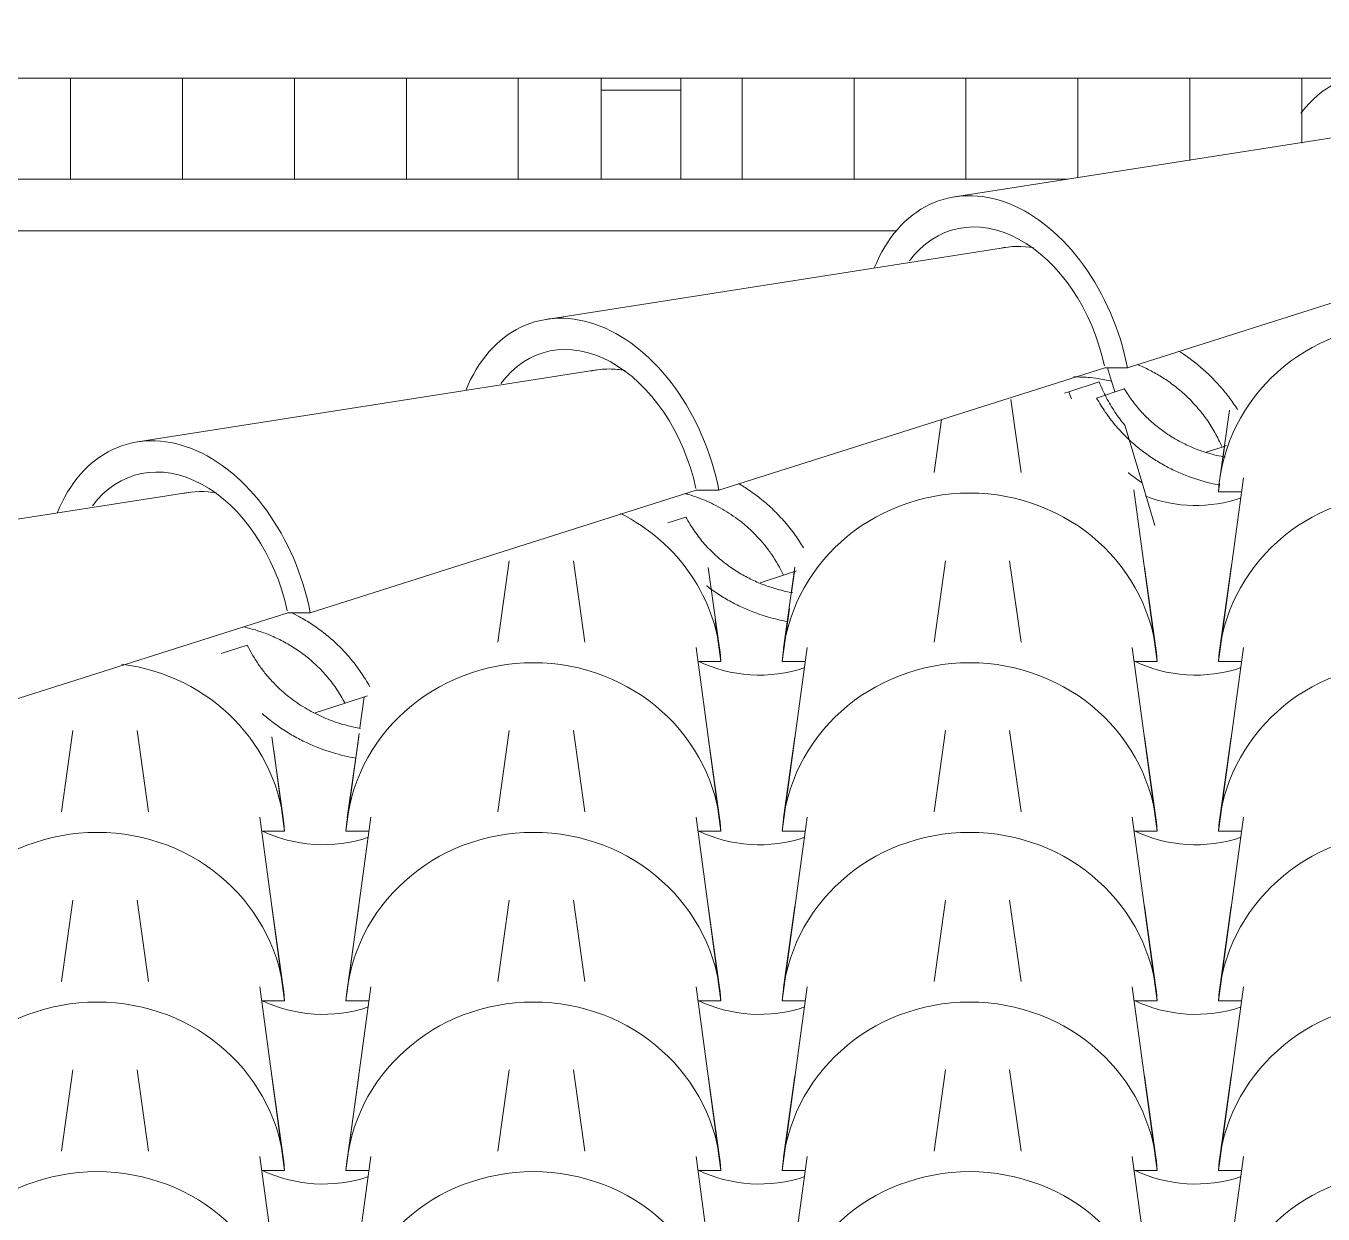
# Model space of a CAD drawing. Header units: millimetres. Extents: x -12976 to 58202, y -2238 to 7407.
# Drawn here: x 40570 to 41381, y 3456 to 4199 of the extents above; entities that cross this region are included whole.
import ezdxf

# ---------------------------------------------------------------- set-up
doc = ezdxf.new("R2010")
doc.units = ezdxf.units.MM
for name, color, linetype, lineweight in [('A-GENM', 13, 'Continuous', 9), ('A-GLAZ-CURT', 52, 'Continuous', 9), ('A-GLAZ-CWMG', 51, 'Continuous', 9), ('A-ROOF', 132, 'Continuous', 9), ('A-ROOF-OTLN', 132, 'Continuous', 9), ('A-ROOF-PATT', 132, 'Continuous', 9)]:
    doc.layers.add(name, color=color, linetype=linetype, lineweight=lineweight)

# ---------------------------------------------------------------- blocks, each defined once
blk = doc.blocks.new('Rectangular Mullion - Caibro-4229766-FACHADA LATERAL ESQUERDA')
at = {"layer": 'A-GLAZ-CWMG'}
for p, q in [((3795.01, 4166.25), (3795.01, 4158.77)), ((3845.01, 4158.77), (3845.01, 4166.25)), ((3795.01, 4158.77), (3795.01, 4103.06)), ((3845.01, 4158.77), (3795.01, 4158.77)), ((3845.01, 4103.06), (3845.01, 4158.77)), ((3795.01, 4103.06), (3845.01, 4103.06))]:
    blk.add_line(p, q, dxfattribs=at)
blk = doc.blocks.new('COLONIAL BASE - COLONIAL BASE-V208-FACHADA LATERAL ESQUERDA')
at = {"layer": 'A-GLAZ-CURT'}
for p, q in [((4298.6, 3014.98), (4305.73, 2964.14)), ((4524.26, 2964.14), (4531.39, 3014.98)), ((4429.24, 2845.94), (4444.8, 2960.83)), ((4648.2, 2960.83), (4663.76, 2845.94)), ((4437.24, 2905), (4430.11, 2854.17)), ((4662.89, 2854.17), (4655.76, 2905)), ((4443.61, 2845.94), (4429.24, 2845.94)), ((4663.76, 2845.94), (4649.39, 2845.94))]:
    blk.add_line(p, q, dxfattribs=at)
for centre, major_axis, start_param, end_param in [((4546.5, 2838.75), (117.5, 0), 0.063873, 3.077719), ((4414.99, 2919.05), (85.27, 0), 4.240455, 5.051809)]:
    blk.add_ellipse(centre, major_axis=major_axis, ratio=0.957826, start_param=start_param, end_param=end_param, dxfattribs=at)
blk = doc.blocks.new('Colonial cumeeira - hip-4041825-FACHADA LATERAL ESQUERDA')
at = {"layer": 'A-GENM', "color": 8}
for p, q in [((7280.34, 4137.04), (6992.99, 4092.02)), ((7024.78, 4060.37), (6737.43, 4015.36)), ((7101.07, 3985.12), (7342.52, 4061.78)), ((6769.23, 3983.71), (6481.88, 3938.69)), ((6845.52, 3908.45), (7086.97, 3985.12)), ((7086.9, 3985.12), (7101.07, 3985.12)), ((6513.67, 3907.04), (6226.32, 3862.02)), ((6589.96, 3831.78), (6831.41, 3908.45)), ((6831.34, 3908.45), (6845.52, 3908.45)), ((6334.41, 3755.12), (6575.86, 3831.78)), ((6575.79, 3831.78), (6589.96, 3831.78))]:
    blk.add_line(p, q, dxfattribs=at)
for centre, major_axis, start_param, end_param in [((7274.81, 4054.45), (-33.76, 112.54), 0.009645, 0.468404), ((7019.26, 3977.78), (-33.76, 112.54), 4.571652, 6.997772), ((7019.26, 3977.78), (-28.02, 93.39), 4.596609, 6.758933), ((7047.15, 3963.15), (-28.73, 95.78), 5.937786, 6.240974), ((6763.7, 3901.11), (-33.76, 112.54), 4.571652, 6.997772), ((6763.7, 3901.11), (-28.02, 93.39), 4.596609, 6.758933), ((6791.59, 3886.48), (-28.73, 95.78), 6.080049, 6.240974), ((6791.59, 3886.48), (-28.73, 95.78), 5.937786, 6.078575), ((6508.15, 3824.45), (-33.76, 112.54), 4.571652, 6.997772), ((6508.15, 3824.45), (-28.02, 93.39), 4.596231, 6.758933), ((6536.04, 3809.81), (-28.73, 95.78), 5.937786, 6.240974)]:
    blk.add_ellipse(centre, major_axis=major_axis, ratio=0.691714, start_param=start_param, end_param=end_param, dxfattribs=at)

msp = doc.modelspace()

# ---------------------------------------------------------------- hatches: boundary and pattern name
at = {"layer": 'A-ROOF-PATT'}
h = msp.add_hatch(dxfattribs=at)
h.set_pattern_fill('FP_22', color=256, style=0, pattern_type=2)
h.set_pattern_definition([(90, (34157.68, 6240.08), (-70, 4e-15), [])])
h.paths.add_polyline_path([(37407.33, 4103.06), (37952.69, 4103.06), (37952.69, 4166.25), (37407.33, 4166.25), (37407.33, 4129.74)])
h.paths.add_polyline_path([(48224.44, 4103.06), (48669.12, 4103.06), (48669.12, 4166.25), (48123.76, 4166.25), (48123.76, 4103.06), (48219.05, 4103.06)])
h.paths.add_polyline_path([(38002.69, 4103.06), (38548.05, 4103.06), (38548.05, 4166.25), (38002.69, 4166.25), (38002.69, 4129.74)])
h.paths.add_polyline_path([(38598.05, 4103.06), (39143.4, 4103.06), (39143.4, 4166.25), (38598.05, 4166.25), (38598.05, 4129.74)])
h.paths.add_polyline_path([(39193.4, 4103.06), (39738.76, 4103.06), (39738.76, 4166.25), (39193.4, 4166.25), (39193.4, 4129.74)])
h.paths.add_polyline_path([(39788.76, 4103.06), (40334.12, 4103.06), (40334.12, 4166.25), (39788.76, 4166.25), (39788.76, 4129.74)])
h.paths.add_polyline_path([(40384.12, 4103.06), (40929.48, 4103.06), (40929.48, 4166.25), (40384.12, 4166.25), (40384.12, 4129.74)])
h.paths.add_polyline_path([(40979.48, 4103.06), (41223.79, 4103.41), (41445.71, 4137.64), (41455.83, 4135.47), (41452.51, 4138.39), (41429.78, 4148.08), (41384.37, 4137.7), (41367.77, 4143.63), (41371.97, 4149.71), (41391.37, 4164.21), (41400.79, 4166.25), (40979.48, 4166.25), (40979.48, 4129.74)])
h.paths.add_polyline_path([(48073.76, 4103.06), (48073.76, 4166.25), (47528.4, 4166.25), (47528.4, 4103.06), (48057.17, 4103.06)])
h.paths.add_polyline_path([(41469.93, 4103.06), (41483.46, 4103.06), (41479.3, 4109.78), (41470.92, 4103.79)])
h.paths.add_polyline_path([(47478.4, 4103.06), (47478.4, 4166.25), (46933.05, 4166.25), (46933.05, 4103.06), (47452.82, 4103.06)])
h.paths.add_polyline_path([(54027.33, 4103.06), (54027.33, 4166.25), (53481.98, 4166.25), (53481.98, 4103.06), (53884.81, 4103.06)])
h.paths.add_polyline_path([(53418.45, 4103.06), (53431.98, 4103.41), (53431.98, 4166.25), (53239.55, 4166.25), (53248.97, 4164.21), (53269.15, 4149.13), (53271.54, 4145.29), (53252.71, 4138.57), (53210.5, 4148.48), (53186.84, 4137.64), (53184.52, 4135.47), (53194.63, 4137.64), (53326.32, 4117.54), (53416.36, 4103.41)])
h.paths.add_polyline_path([(46883.05, 4103.06), (46883.05, 4166.25), (46337.69, 4166.25), (46337.69, 4103.06), (46848.47, 4103.06)])
h.paths.add_polyline_path([(46287.69, 4103.06), (46287.29, 4166.25), (45742.33, 4166.25), (45742.33, 4103.06), (46287.29, 4103.06)])
h.paths.add_polyline_path([(45692.33, 4103.06), (45692.33, 4166.25), (45146.98, 4166.25), (45146.98, 4103.06), (45682.95, 4103.06)])
h.paths.add_polyline_path([(53164.08, 4103.06), (53177.09, 4103.06), (53163.08, 4113.07), (53157.9, 4104.7), (53153.3, 4103.06)])
h.paths.add_polyline_path([(53127.2, 4103.06), (53107.79, 4113.48), (53073.04, 4131.53), (53030.3, 4157.53), (53017.14, 4166.25), (52886.62, 4166.25), (52886.62, 4103.06), (53107.79, 4103.06)])
h.paths.add_polyline_path([(45096.98, 4103.06), (45096.98, 4166.25), (44551.62, 4166.25), (44551.62, 4103.06), (45078.6, 4103.06)])
h.paths.add_polyline_path([(52836.62, 4103.06), (52836.62, 4166.25), (52291.26, 4166.25), (52291.26, 4103.06), (52805.62, 4103.06)])
h.paths.add_polyline_path([(41519.85, 4103.06), (41524.83, 4103.06), (41524.83, 4105.68)])
h.paths.add_polyline_path([(41574.83, 4103.06), (42120.19, 4103.06), (42120.19, 4166.25), (41629.48, 4165.88), (41608.46, 4151.76), (41574.83, 4131.9), (41574.83, 4127.88)])
h.paths.add_polyline_path([(44501.62, 4103.06), (44501.62, 4166.25), (43956.26, 4166.25), (43956.26, 4103.06), (44474.25, 4103.06)])
h.paths.add_polyline_path([(43906.26, 4103.06), (43906.26, 4166.25), (43360.9, 4166.25), (43360.9, 4103.06), (43869.9, 4103.06)])
h.paths.add_polyline_path([(43310.9, 4103.06), (43310.9, 4166.25), (42765.55, 4166.25), (42765.55, 4103.06), (43308.72, 4103.06)])
h.paths.add_polyline_path([(52241.26, 4103.06), (52241.26, 4166.25), (51695.9, 4166.25), (51695.9, 4103.06), (52201.27, 4103.06)])
h.paths.add_polyline_path([(51645.9, 4103.06), (51645.9, 4166.25), (51100.55, 4166.25), (51100.55, 4103.06), (51640.09, 4103.06)])
h.paths.add_polyline_path([(42170.19, 4103.06), (42715.55, 4103.06), (42715.55, 4166.25), (42170.19, 4166.25), (42170.19, 4129.74)])
h.paths.add_polyline_path([(51050.55, 4103.06), (51050.55, 4166.25), (50505.19, 4166.25), (50505.19, 4103.06), (51035.74, 4103.06)])
h.paths.add_polyline_path([(50455.19, 4103.06), (50455.19, 4166.25), (49909.83, 4166.25), (49909.83, 4103.06), (50431.39, 4103.06)])
h.paths.add_polyline_path([(49859.83, 4103.06), (49859.83, 4166.25), (49314.48, 4166.25), (49314.48, 4103.06), (49827.04, 4103.06)])
h.paths.add_polyline_path([(49264.48, 4103.06), (49264.48, 4166.25), (48719.12, 4166.25), (48719.12, 4103.06), (49222.7, 4103.06)])
h.paths.add_polyline_path([(48344.5, 4286.16), (48344.48, 4286.35), (48328.45, 4286.16)])
h.paths.add_polyline_path([(53826.47, 4286.16), (53826.45, 4286.35), (53810.42, 4286.16)])
h.paths.add_polyline_path([(42862.53, 4286.16), (42862.51, 4286.35), (42846.49, 4286.16)])
h.paths.add_polyline_path([(46974.01, 4286.16), (46973.99, 4286.35), (46957.96, 4286.16)])
h.paths.add_polyline_path([(53552.37, 4286.16), (53552.35, 4286.35), (53539.47, 4286.16)])
h.paths.add_polyline_path([(46699.91, 4286.16), (46699.89, 4286.35), (46683.86, 4286.16)])
h.paths.add_polyline_path([(42588.44, 4286.16), (42588.42, 4286.35), (42574.87, 4286.16)])
h.paths.add_polyline_path([(46425.81, 4286.16), (46425.79, 4286.35), (46416.8, 4286.16)])
h.paths.add_polyline_path([(42040.24, 4286.16), (42040.22, 4286.35), (42024.19, 4286.16)])
h.paths.add_polyline_path([(41766.14, 4286.16), (41766.12, 4286.35), (41754.68, 4286.16)])
h.paths.add_polyline_path([(46151.71, 4286.16), (46151.69, 4286.35), (46135.67, 4286.16)])
h.paths.add_polyline_path([(45877.62, 4286.16), (45877.6, 4286.35), (45861.57, 4286.16)])
h.paths.add_polyline_path([(48070.4, 4286.16), (48070.38, 4286.35), (48067.96, 4286.16)])
h.paths.add_polyline_path([(53004.17, 4286.16), (53004.15, 4286.35), (52988.13, 4286.16)])
h.paths.add_polyline_path([(43906.26, 4286.16), (43906.26, 4286.35), (43903.3, 4286.16)])
h.paths.add_polyline_path([(52730.07, 4286.16), (52730.05, 4286.35), (52719.28, 4286.16)])
h.paths.add_polyline_path([(52455.98, 4286.16), (52455.96, 4286.35), (52439.93, 4286.16)])
h.paths.add_polyline_path([(40929.48, 4286.16), (40929.48, 4286.35), (40888.22, 4286.16)])
h.paths.add_polyline_path([(45603.52, 4286.16), (45603.5, 4286.35), (45596.61, 4286.16)])
h.paths.add_polyline_path([(52181.88, 4286.16), (52181.86, 4286.35), (52165.83, 4286.16)])
h.paths.add_polyline_path([(41492.04, 4286.16), (41492.02, 4286.35), (41475.99, 4286.16)])
h.paths.add_polyline_path([(45055.32, 4286.16), (45055.3, 4286.35), (45039.27, 4286.16)])
h.paths.add_polyline_path([(51907.78, 4286.16), (51907.76, 4286.35), (51899.09, 4286.16)])

# ---------------------------------------------------------------- linework, layer by layer
at = {"layer": 'A-GLAZ-CURT'}
for p, q in [((41246.32, 3985.12), (41248.86, 3976.64)), ((41222.04, 3970.02), (41241.07, 3976.24)), ((41250.82, 3970.11), (41248.86, 3976.64)), ((41219.33, 3969.13), (41222.04, 3970.02)), ((41239.46, 3966.12), (41256.8, 3971.79)), ((41185.78, 3965.3), (41192.18, 3919.53)), ((41137.83, 3919.53), (41142.43, 3952.66)), ((41322.59, 3958.49), (41316.56, 3915.71)), ((41257.12, 3949.12), (41267.94, 3913.05)), ((41307.89, 3932.15), (41317.94, 3935.43)), ((41320.72, 3936.34), (41317.94, 3935.43)), ((41318.69, 3929.63), (41319.51, 3935.72)), ((41275.92, 3886.43), (41267.94, 3913.05)), ((41315.69, 3801.32), (41331.25, 3916.21)), ((41315.69, 3907.47), (41316.38, 3912.57)), ((41262.79, 3908.74), (41277.33, 3801.32)), ((41330.06, 3907.47), (41315.69, 3907.47)), ((40971.34, 3888.01), (40982.51, 3891.66)), ((40864.95, 3813.37), (40872.08, 3864.21)), ((41003.59, 3809.55), (40996.51, 3860.03)), ((41028.92, 3850.48), (41043.66, 3855.3)), ((41051.71, 3857.94), (41043.66, 3855.3)), ((41050.81, 3860.39), (41043.68, 3809.55)), ((41048.66, 3844.54), (41050.42, 3857.52)), ((41276.46, 3809.55), (41269.33, 3860.39)), ((41323.69, 3860.39), (41316.56, 3809.55)), ((41042.81, 3801.32), (41047.29, 3834.39)), ((41000.94, 3827.25), (41004.46, 3801.32)), ((40691.94, 3806.21), (40708.22, 3811.53)), ((40988.9, 3810.06), (41004.46, 3695.17)), ((41004.46, 3801.32), (40990.08, 3801.32)), ((41057.19, 3801.32), (41042.81, 3801.32)), ((41277.33, 3801.32), (41262.96, 3801.32)), ((41330.06, 3801.32), (41315.69, 3801.32)), ((40750.69, 3769.07), (40769.37, 3775.17)), ((40783.51, 3779.8), (40769.37, 3775.17)), ((40778.68, 3759.75), (40781.3, 3779.08)), ((40592.08, 3707.22), (40599.21, 3758.06)), ((40730.71, 3703.4), (40723.58, 3754.23)), ((40769.94, 3695.17), (40778.2, 3756.19)), ((40777.93, 3754.23), (40770.8, 3703.4)), ((41003.59, 3703.4), (40996.46, 3754.23)), ((40724.73, 3745.72), (40731.58, 3695.17)), ((40716.02, 3703.9), (40731.58, 3589.01)), ((40731.58, 3695.17), (40717.21, 3695.17)), ((40784.31, 3695.17), (40769.94, 3695.17)), ((41004.46, 3695.17), (40990.08, 3695.17)), ((40730.71, 3597.24), (40723.58, 3648.08)), ((40731.58, 3589.01), (40717.21, 3589.01))]:
    msp.add_line(p, q, dxfattribs=at)
for centre, major_axis, start_param, end_param in [((41432.95, 3900.29), (117.5, 0), 0.063873, 3.077719), ((41160.07, 3794.14), (117.5, 0), 0.063873, 3.077719), ((41301.44, 3980.59), (85.27, 0), 4.33458, 5.051809), ((41432.95, 3794.14), (117.5, 0), 0.063873, 3.077719), ((40887.2, 3794.14), (117.5, 0), 0.063873, 1.088899), ((40614.32, 3687.98), (117.5, 0), 0.063873, 1.441328), ((40887.2, 3687.98), (117.5, 0), 0.063873, 3.077719), ((41028.57, 3874.44), (85.27, 0), 4.240455, 5.051809), ((41301.44, 3874.44), (85.27, 0), 4.240455, 5.051809), ((40614.32, 3581.83), (117.5, 0), 0.063873, 3.077719), ((40755.69, 3768.29), (85.27, 0), 4.240455, 5.051809)]:
    msp.add_ellipse(centre, major_axis=major_axis, ratio=0.957826, start_param=start_param, end_param=end_param, dxfattribs=at)
for points, knots in [([(41290.91, 3995.44), (41292.72, 3994.29), (41296.89, 3991.51), (41303.24, 3986.65), (41309.92, 3980.71), (41316.26, 3974.14), (41322.21, 3966.89), (41325.86, 3961.65), (41327.57, 3958.93)], [-0.388108, -0.388108, -0.388108, -0.388108, -0.35, -0.3, -0.25, -0.2, -0.15, -0.1, -0.1, -0.1, -0.1]), ([(41317.94, 3935.43), (41316.55, 3938.58), (41313.53, 3944.63), (41308.37, 3952.93), (41303.4, 3959.24), (41299.12, 3963.9), (41295.85, 3967.18), (41292.49, 3970.25), (41289, 3973.11), (41285.44, 3975.77), (41280.65, 3979.08), (41274.51, 3982.71), (41268.77, 3985.5), (41265.5, 3986.88), (41264.76, 3987.18)], [-1, -1, -1, -1, -0.9375, -0.875, -0.8125, -0.78125, -0.75, -0.71875, -0.6875, -0.65625, -0.625, -0.5625, -0.5, -0.4815117, -0.4815117, -0.4815117, -0.4815117]), ([(41248.86, 3976.64), (41244.36, 3977.7), (41236.42, 3979.03), (41228.55, 3979.35), (41225.13, 3979.3)], [-1, -1, -1, -1, -0.9166667, -0.8517095, -0.8517095, -0.8517095, -0.8517095]), ([(41256.8, 3971.79), (41258.47, 3969.09), (41261.97, 3963.95), (41267.68, 3957.04), (41272.91, 3951.95), (41277.31, 3948.27), (41280.64, 3945.7), (41284.03, 3943.33), (41288.66, 3940.43), (41294.53, 3937.25), (41301.67, 3934.12), (41310.2, 3931.2), (41316.34, 3929.77), (41320.07, 3929.13)], [-1, -1, -1, -1, -0.96875, -0.9375, -0.90625, -0.890625, -0.875, -0.859375, -0.84375, -0.8125, -0.78125, -0.75, -0.7016533, -0.7016533, -0.7016533, -0.7016533]), ([(41316.59, 3911.65), (41314.62, 3912), (41307.37, 3913.52), (41297.49, 3916.59), (41287.05, 3921.17), (41279.35, 3925.29), (41271.78, 3930.13), (41265.67, 3934.78), (41260.96, 3938.92), (41256.31, 3943.31), (41250.79, 3949.29), (41244.82, 3957.25), (41241.18, 3963.07), (41239.46, 3966.12)], [-0.2985202, -0.2985202, -0.2985202, -0.2985202, -0.2777778, -0.2222222, -0.1944444, -0.1666667, -0.1388889, -0.1111111, -0.0972222, -0.0833333, -0.0555556, -0.0277778, 0, 0, 0, 0]), ([(41267.94, 3913.05), (41265.09, 3914.92), (41262.18, 3917.02), (41259.35, 3919.28), (41259.24, 3919.37)], [-1, -1, -1, -1, -0.85, -0.8439447, -0.8439447, -0.8439447, -0.8439447]), ([(41015.4, 3912.67), (41017.63, 3911.36), (41022.51, 3908.28), (41028.59, 3903.78), (41033.68, 3899.51), (41037.37, 3896.1), (41040.96, 3892.45), (41045.65, 3887.31), (41050.86, 3880.72), (41054.5, 3875.07), (41056.11, 3872.33)], [-0.2437154, -0.2437154, -0.2437154, -0.2437154, -0.2142857, -0.1785714, -0.1607143, -0.1428571, -0.125, -0.1071429, -0.0714286, -0.0401638, -0.0401638, -0.0401638, -0.0401638]), ([(41043.66, 3855.3), (41041.43, 3859.87), (41037.73, 3866.28), (41032.13, 3873.93), (41027.48, 3879.23), (41023.37, 3883.28), (41020.04, 3886.28), (41016.62, 3889.12), (41012.2, 3892.38), (41006.81, 3895.87), (41001.33, 3898.94), (40995.74, 3901.57), (40990.14, 3903.86), (40985.51, 3905.41), (40982.76, 3906.2), (40981.9, 3906.44)], [-1, -1, -1, -1, -0.9464286, -0.9196429, -0.8928571, -0.8660714, -0.8526786, -0.8392857, -0.8125, -0.7857143, -0.7589286, -0.7321429, -0.7053571, -0.6785714, -0.666325, -0.666325, -0.666325, -0.666325]), ([(40982.51, 3891.66), (40984.25, 3888.52), (40987.95, 3882.57), (40994.12, 3874.59), (40999.96, 3868.75), (41004.8, 3864.55), (41009.72, 3860.68), (41014.89, 3857.3), (41020.08, 3854.33), (41025.35, 3851.67), (41032.03, 3848.86), (41040.08, 3846.27), (41045.8, 3844.96), (41048.83, 3844.41), (41049.17, 3844.35)], [-1, -1, -1, -1, -0.9669118, -0.9338235, -0.9007353, -0.8841912, -0.8676471, -0.8345588, -0.8180147, -0.8014706, -0.7683824, -0.7352941, -0.7022059, -0.6980453, -0.6980453, -0.6980453, -0.6980453]), ([(41045.83, 3826.31), (41041.94, 3827.02), (41032.79, 3829.16), (41021.06, 3833.44), (41010.76, 3838.55), (41003.18, 3843.05), (40998.12, 3846.63), (40995.57, 3848.59), (40995.46, 3848.68)], [-0.3022397, -0.3022397, -0.3022397, -0.3022397, -0.2631579, -0.2105263, -0.1842105, -0.1578947, -0.1315789, -0.1302964, -0.1302964, -0.1302964, -0.1302964]), ([(40735.57, 3831.97), (40737.35, 3831.1), (40741.72, 3828.85), (40748.57, 3824.73), (40756.06, 3819.37), (40762.07, 3814.3), (40766.67, 3809.82), (40771.2, 3805.09), (40776.52, 3798.7), (40781.32, 3791.59), (40784.01, 3786.99), (40784.92, 3785.35)], [-0.2021441, -0.2021441, -0.2021441, -0.2021441, -0.1842105, -0.1578947, -0.1315789, -0.1052632, -0.0921053, -0.0789474, -0.0526316, -0.0263158, -0.0122084, -0.0122084, -0.0122084, -0.0122084]), ([(40769.37, 3775.17), (40767.64, 3778.38), (40763.94, 3784.47), (40757.75, 3792.64), (40751.86, 3798.63), (40746.98, 3802.94), (40742, 3806.92), (40736.77, 3810.38), (40731.52, 3813.43), (40726.18, 3816.16), (40719.41, 3819.04), (40712.07, 3821.44), (40707.43, 3822.59), (40705.52, 3823)], [-1, -1, -1, -1, -0.9669118, -0.9338235, -0.9007353, -0.8841912, -0.8676471, -0.8345588, -0.8180147, -0.8014706, -0.7683824, -0.7352941, -0.7121267, -0.7121267, -0.7121267, -0.7121267]), ([(40708.22, 3811.53), (40710.36, 3807.24), (40713.89, 3801.21), (40719.2, 3793.98), (40723.59, 3788.95), (40727.45, 3785.1), (40730.59, 3782.22), (40733.8, 3779.5), (40737.96, 3776.35), (40743.03, 3772.95), (40748.19, 3769.94), (40753.46, 3767.33), (40758.74, 3765.03), (40764.07, 3763.1), (40769.43, 3761.5), (40774.39, 3760.28), (40777.59, 3759.67), (40778.99, 3759.43)], [-1, -1, -1, -1, -0.9583333, -0.9375, -0.9166667, -0.8958333, -0.8854167, -0.875, -0.8541667, -0.8333333, -0.8125, -0.7916667, -0.7708333, -0.75, -0.7291667, -0.7083333, -0.6918722, -0.6918722, -0.6918722, -0.6918722]), ([(40776.13, 3740.78), (40771.28, 3741.62), (40760.92, 3744.05), (40747.89, 3749.01), (40737.15, 3754.56), (40729.27, 3759.45), (40722.87, 3764.18), (40719.03, 3767.38), (40717.71, 3768.55), (40717.62, 3768.63)], [-0.3678207, -0.3678207, -0.3678207, -0.3678207, -0.3125, -0.25, -0.21875, -0.1875, -0.15625, -0.140625, -0.1394426, -0.1394426, -0.1394426, -0.1394426])]:
    msp.add_open_spline(points, degree=3, knots=knots, dxfattribs=at)
for points in [[(41241.07, 3976.24), (41242.4, 3972.85), (41245.37, 3966.32), (41250.82, 3957.22), (41254.93, 3951.73), (41257.12, 3949.12)], [(41223.84, 3965.59), (41223.22, 3967.05), (41222.62, 3968.52), (41222.04, 3970.02)]]:
    msp.add_open_spline(points, degree=3, dxfattribs=at)
at = {"layer": 'A-ROOF'}
for p, q in [((40384.12, 4103.06), (40929.48, 4103.06)), ((40979.48, 4103.06), (41221.71, 4103.06)), ((41114.57, 4070.75), (37357.33, 4070.75))]:
    msp.add_line(p, q, dxfattribs=at)
at = {"layer": 'A-ROOF-OTLN'}
msp.add_line((54077.33, 4166.25), (37357.33, 4166.25), dxfattribs=at)

# ---------------------------------------------------------------- block references
at = {"layer": 'A-GENM', "color": 7}
msp.add_blockref('Colonial cumeeira - hip-4041825-FACHADA LATERAL ESQUERDA', (34157.68, 0), dxfattribs=at)
at = {"layer": 'A-GLAZ-CURT'}
for p in [(36613.57, 849.23), (36886.45, 849.23), (36340.7, 743.08), (36613.57, 743.08), (36886.45, 743.08), (36067.82, 636.92), (36340.7, 636.92), (36613.57, 636.92), (36886.45, 636.92), (36067.82, 530.77), (36340.7, 530.77), (36613.57, 530.77), (36886.45, 530.77)]:
    msp.add_blockref('COLONIAL BASE - COLONIAL BASE-V208-FACHADA LATERAL ESQUERDA', p, dxfattribs=at)
at = {"layer": 'A-GLAZ-CWMG'}
msp.add_blockref('Rectangular Mullion - Caibro-4229766-FACHADA LATERAL ESQUERDA', (37134.47, 0), dxfattribs=at)

doc.saveas('drawing.dxf')
